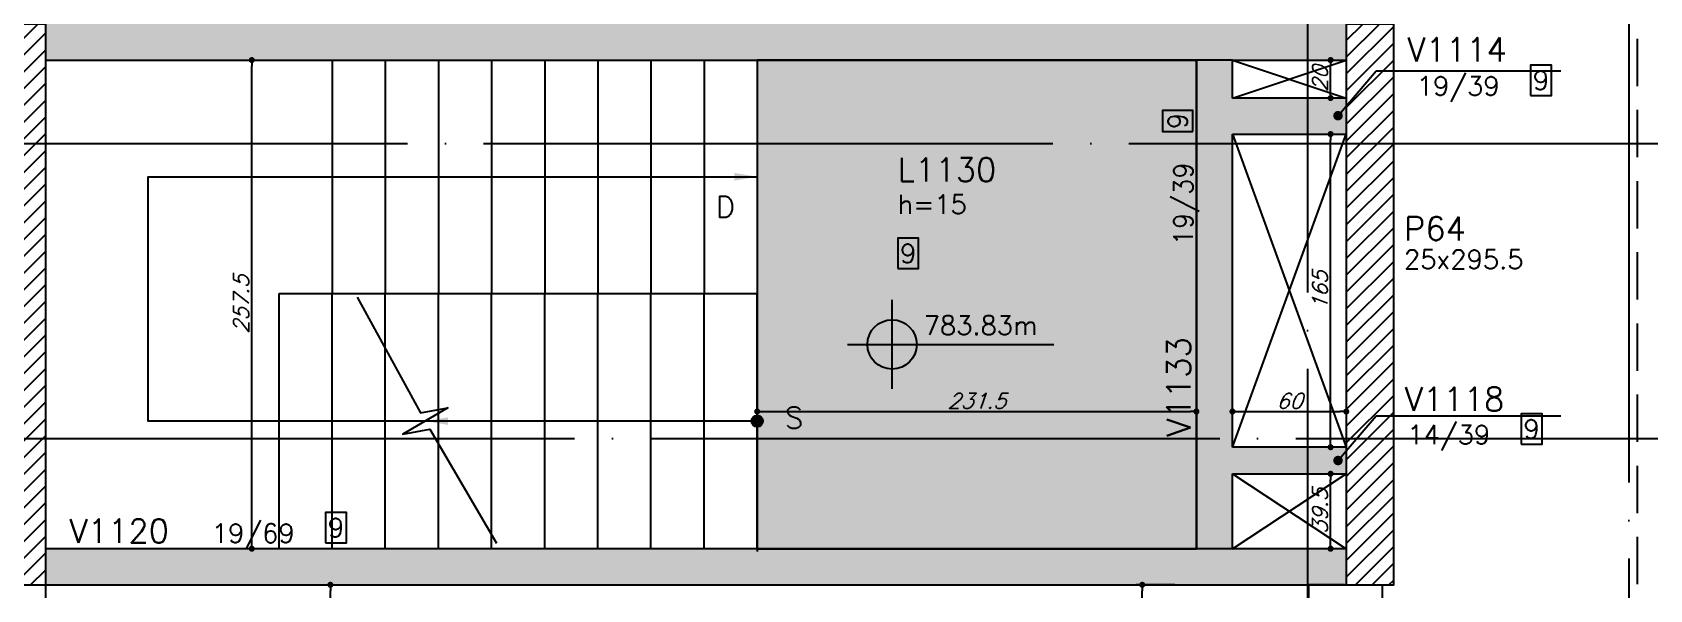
# Model space of a CAD drawing. Extents: x -4723 to 4922, y -2048 to 2452.
# Drawn here: x -1932 to -1079, y 124 to 418 of the extents above; entities that cross this region are included whole.
import ezdxf
from ezdxf import colors
from ezdxf.entities.mleader import LeaderData, LeaderLine
from ezdxf.enums import TextEntityAlignment as Align
from ezdxf.math import Vec2, Vec3

# ---------------------------------------------------------------- set-up
doc = ezdxf.new("R2010")
doc.units = 0
doc.header["$LTSCALE"] = 50
doc.header["$MEASUREMENT"] = 0
doc.linetypes.add('DASHED', pattern=[0.75, 0.5, -0.25])
doc.linetypes.add('EIXO', pattern=[6.8, 6, -0.4, 0, -0.4])
doc.layers.get('0').update_dxf_attribs({"linetype": 'CONTINUOUS'})
doc.layers.get('DEFPOINTS').update_dxf_attribs({"linetype": 'CONTINUOUS'})
for name, color, linetype in [('242', 3, 'CONTINUOUS'), ('F-AUX', 2, 'CONTINUOUS'), ('F-AUX-RED', 1, 'CONTINUOUS'), ('F-COTAS', 106, 'CONTINUOUS'), ('F-DESNIVEL-1', 254, 'CONTINUOUS'), ('F-EIXO', 12, 'EIXO'), ('F-ESCADAS', 2, 'CONTINUOUS'), ('F-LAJES', 3, 'CONTINUOUS'), ('F-LAJES-DIM', 2, 'CONTINUOUS'), ('F-LAJES-NOME', 4, 'CONTINUOUS'), ('F-LAJES-R', 254, 'CONTINUOUS'), ('F-NÍVEL-PLANTA', 2, 'CONTINUOUS'), ('F-PILARES-DIM', 172, 'CONTINUOUS'), ('F-PILARES-HACH', 174, 'CONTINUOUS'), ('F-PILARES-NOME', 170, 'CONTINUOUS'), ('F-PILARES-S', 170, 'CONTINUOUS'), ('F-TEXTO', 6, 'CONTINUOUS'), ('F-VIGAS', 3, 'CONTINUOUS'), ('F-VIGAS-DIM', 2, 'CONTINUOUS'), ('F-VIGAS-NOME', 4, 'CONTINUOUS'), ('F-VÃO', 1, 'CONTINUOUS')]:
    doc.layers.add(name, color=color, linetype=linetype)
doc.layers.add('F-DESNIVEL-2', color=7, linetype='CONTINUOUS', true_color=0xffd1e8)
doc.styles.add('5385-ARQ-PB-BAS-PLA-TER-TORRE-A-106-TXT$0$R60-75', font='simplex.shx', dxfattribs={"height": 0.1125})
doc.styles.add('CP-TEXT-INCL', font='simplex.shx', dxfattribs={"oblique": 20})
doc.styles.add('MCP', font='simplex.shx')
doc.styles.add('ROMANS', font='simplex.shx')
doc.styles.get("Standard").update_dxf_attribs({"font": 'simplex.shx'})
doc.dimstyles.new('CP-COTAS-50', dxfattribs={"dimscale": 0.64, "dimtxt": 12.5, "dimasz": 5, "dimexe": 5, "dimexo": 5, "dimgap": 2.5, "dimtad": 1, "dimdec": 1, "dimdsep": 46, "dimtxsty": 'CP-TEXT-INCL', "dimblk1": 'DOT', "dimblk2": 'DOT', "dimsah": 1, "dimcen": 9, "dimclrd": 256, "dimclre": 256, "dimclrt": 256, "dimadec": 0, "dimazin": 0, "dimtfac": 1, "dimtdec": 1, "dimtmove": 2, "dimatfit": 3, "dimldrblk": 'DOT', "dimfxl": 0, "dimtolj": 1, "dimarcsym": 0})

# ---------------------------------------------------------------- blocks, each defined once
blk = doc.blocks.new('*U5')
at = {"layer": 'F-LAJES-DIM', "color": 1}
blk.add_lwpolyline([(0, 0), (11, 0), (11, 16), (0, 16)], close=True, dxfattribs=at)
at = {"layer": 'F-LAJES-DIM', "style": 'MCP'}
blk.add_attdef('DIM', text='', height=10, dxfattribs=at).set_placement((5.5, 8), align=Align.MIDDLE_CENTER)
blk = doc.blocks.new('*U7')
at = {"layer": 'F-VIGAS-DIM', "color": 1}
blk.add_lwpolyline([(0, 0), (11, 0), (11, 16), (0, 16)], close=True, dxfattribs=at)
at = {"layer": 'F-VIGAS-DIM', "style": 'MCP'}
blk.add_attdef('DIM', text='', height=10, dxfattribs=at).set_placement((5.5, 8), align=Align.MIDDLE_CENTER)
blk = doc.blocks.new('Nível - Planta')
at = {"layer": 'F-NÍVEL-PLANTA'}
h = blk.add_hatch(color=71, dxfattribs=at)
h.paths.add_polyline_path([(0, 0), (0, 0.26, 0.414214), (-0.26, 0)])
h.paths.add_polyline_path([(0.26, 0), (0, 0), (0, -0.26, 0.414214)])
for p, q in [((0, -0.469), (0, 0.469)), ((-0.469, 0), (1.704, 0))]:
    blk.add_line(p, q, dxfattribs=at)
blk.add_circle((0, 0), 0.26, dxfattribs=at)
at = {"layer": 'F-TEXTO', "color": 3, "style": 'MCP'}
blk.add_attdef('NÍVEL', (0.333, 0.102), '', height=0.2, dxfattribs=at)
blk = doc.blocks.new('_DOT')
at = {"color": 0, "linetype": 'ByBlock'}
blk.add_line((-0.5, 0), (-1, 0), dxfattribs=at)
at = {"color": 0, "linetype": 'ByBlock', "const_width": 0.5}
blk.add_lwpolyline([(-0.25, 0, 1), (0.25, 0, 1)], format="xyb", close=True, dxfattribs=at)
blk = doc.blocks.new('*D25')
at = {"layer": 'DEFPOINTS', "color": 0, "linetype": 'Continuous', "transparency": 16777216}
for p in [(-1774.46, 127), (-1774.46, 127), (-1774.46, -265.5)]:
    blk.add_point(p, dxfattribs=at)
at = {"layer": 'F-COTAS', "linetype": 'Continuous', "lineweight": -2, "transparency": 16777216}
blk.add_line((-1774.46, -262.3), (-1774.46, 123.8), dxfattribs=at)
at = {"layer": 'F-COTAS', "linetype": 'Continuous', "lineweight": -2, "transparency": 16777216, "xscale": 3.2, "yscale": 3.2, "zscale": 3.2}
for p, rotation in [((-1774.46, 127), 90), ((-1774.46, -265.5), 270)]:
    blk.add_blockref('_DOT', p, dxfattribs=dict(at, rotation=rotation))
at = {"layer": 'F-COTAS', "linetype": 'Continuous', "transparency": 16777216, "insert": (-1780.06, -69.25), "char_height": 8, "attachment_point": 5, "rotation": 90, "style": 'CP-TEXT-INCL'}
blk.add_mtext('\\A1;392.5', dxfattribs=at)
blk = doc.blocks.new('*D26')
at = {"layer": 'DEFPOINTS', "color": 0, "linetype": 'Continuous', "transparency": 16777216}
for p in [(-1815.89, 403.5), (-1815.89, 403.5), (-1815.89, 146)]:
    blk.add_point(p, dxfattribs=at)
at = {"layer": 'F-COTAS', "linetype": 'Continuous', "lineweight": -2, "transparency": 16777216}
blk.add_line((-1815.89, 149.2), (-1815.89, 400.3), dxfattribs=at)
at = {"layer": 'F-COTAS', "linetype": 'Continuous', "lineweight": -2, "transparency": 16777216, "xscale": 3.2, "yscale": 3.2, "zscale": 3.2}
for p, rotation in [((-1815.89, 403.5), 90), ((-1815.89, 146), 270)]:
    blk.add_blockref('_DOT', p, dxfattribs=dict(at, rotation=rotation))
at = {"layer": 'F-COTAS', "linetype": 'Continuous', "transparency": 16777216, "insert": (-1821.49, 274.75), "char_height": 8, "attachment_point": 5, "rotation": 90, "style": 'CP-TEXT-INCL'}
blk.add_mtext('\\A1;257.5', dxfattribs=at)
blk = doc.blocks.new('*D32')
at = {"layer": 'DEFPOINTS', "color": 0, "linetype": 'Continuous', "transparency": 16777216}
for p in [(-1247.27, 185.5), (-1247.27, 185.5), (-1247.27, 146)]:
    blk.add_point(p, dxfattribs=at)
at = {"layer": 'F-COTAS', "linetype": 'Continuous', "lineweight": -2, "transparency": 16777216}
blk.add_line((-1247.27, 149.2), (-1247.27, 182.3), dxfattribs=at)
at = {"layer": 'F-COTAS', "linetype": 'Continuous', "lineweight": -2, "transparency": 16777216, "xscale": 3.2, "yscale": 3.2, "zscale": 3.2}
for p, rotation in [((-1247.27, 185.5), 90), ((-1247.27, 146), 270)]:
    blk.add_blockref('_DOT', p, dxfattribs=dict(at, rotation=rotation))
at = {"layer": 'F-COTAS', "linetype": 'Continuous', "transparency": 16777216, "insert": (-1252.87, 165.75), "char_height": 8, "attachment_point": 5, "rotation": 90, "style": 'CP-TEXT-INCL'}
blk.add_mtext('\\A1;39.5', dxfattribs=at)
blk = doc.blocks.new('*D33')
at = {"layer": 'DEFPOINTS', "color": 0, "linetype": 'Continuous', "transparency": 16777216}
for p in [(-1247.27, 364.5), (-1247.27, 364.5), (-1247.27, 199.5)]:
    blk.add_point(p, dxfattribs=at)
at = {"layer": 'F-COTAS', "linetype": 'Continuous', "lineweight": -2, "transparency": 16777216}
blk.add_line((-1247.27, 202.7), (-1247.27, 361.3), dxfattribs=at)
at = {"layer": 'F-COTAS', "linetype": 'Continuous', "lineweight": -2, "transparency": 16777216, "xscale": 3.2, "yscale": 3.2, "zscale": 3.2}
for p, rotation in [((-1247.27, 364.5), 90), ((-1247.27, 199.5), 270)]:
    blk.add_blockref('_DOT', p, dxfattribs=dict(at, rotation=rotation))
at = {"layer": 'F-COTAS', "linetype": 'Continuous', "transparency": 16777216, "insert": (-1252.87, 282), "char_height": 8, "attachment_point": 5, "rotation": 90, "style": 'CP-TEXT-INCL'}
blk.add_mtext('\\A1;165', dxfattribs=at)
blk = doc.blocks.new('*D34')
at = {"layer": 'DEFPOINTS', "color": 0, "linetype": 'Continuous', "transparency": 16777216}
for p in [(-1247.27, 403.5), (-1247.27, 403.5), (-1247.27, 383.5)]:
    blk.add_point(p, dxfattribs=at)
at = {"layer": 'F-COTAS', "linetype": 'Continuous', "lineweight": -2, "transparency": 16777216}
blk.add_line((-1247.27, 386.7), (-1247.27, 400.3), dxfattribs=at)
at = {"layer": 'F-COTAS', "linetype": 'Continuous', "lineweight": -2, "transparency": 16777216, "xscale": 3.2, "yscale": 3.2, "zscale": 3.2}
for p, rotation in [((-1247.27, 403.5), 90), ((-1247.27, 383.5), 270)]:
    blk.add_blockref('_DOT', p, dxfattribs=dict(at, rotation=rotation))
at = {"layer": 'F-COTAS', "linetype": 'Continuous', "transparency": 16777216, "insert": (-1252.87, 393.5), "char_height": 8, "attachment_point": 5, "rotation": 90, "style": 'CP-TEXT-INCL'}
blk.add_mtext('\\A1;20', dxfattribs=at)
blk = doc.blocks.new('*D113')
at = {"layer": 'DEFPOINTS', "color": 0, "linetype": 'Continuous', "transparency": 16777216}
for p in [(-1549.5, 218.31), (-1318, 218.31), (-1318, 218.31)]:
    blk.add_point(p, dxfattribs=at)
at = {"layer": 'F-COTAS', "linetype": 'Continuous', "lineweight": -2, "transparency": 16777216}
blk.add_line((-1546.3, 218.31), (-1321.2, 218.31), dxfattribs=at)
at = {"layer": 'F-COTAS', "linetype": 'Continuous', "lineweight": -2, "transparency": 16777216, "xscale": 3.2, "yscale": 3.2, "zscale": 3.2, "rotation": 180}
blk.add_blockref('_DOT', (-1549.5, 218.31), dxfattribs=at)
at = {"layer": 'F-COTAS', "linetype": 'Continuous', "lineweight": -2, "transparency": 16777216, "xscale": 3.2, "yscale": 3.2, "zscale": 3.2}
blk.add_blockref('_DOT', (-1318, 218.31), dxfattribs=at)
at = {"layer": 'F-COTAS', "linetype": 'Continuous', "transparency": 16777216, "insert": (-1433.75, 223.91), "char_height": 8, "attachment_point": 5, "style": 'CP-TEXT-INCL'}
blk.add_mtext('\\A1;231.5', dxfattribs=at)
blk = doc.blocks.new('*D114')
at = {"layer": 'DEFPOINTS', "color": 0, "linetype": 'Continuous', "transparency": 16777216}
for p in [(-1299, 218.31), (-1239, 218.31), (-1239, 218.31)]:
    blk.add_point(p, dxfattribs=at)
at = {"layer": 'F-COTAS', "linetype": 'Continuous', "lineweight": -2, "transparency": 16777216}
blk.add_line((-1295.8, 218.31), (-1242.2, 218.31), dxfattribs=at)
at = {"layer": 'F-COTAS', "linetype": 'Continuous', "lineweight": -2, "transparency": 16777216, "xscale": 3.2, "yscale": 3.2, "zscale": 3.2, "rotation": 180}
blk.add_blockref('_DOT', (-1299, 218.31), dxfattribs=at)
at = {"layer": 'F-COTAS', "linetype": 'Continuous', "lineweight": -2, "transparency": 16777216, "xscale": 3.2, "yscale": 3.2, "zscale": 3.2}
blk.add_blockref('_DOT', (-1239, 218.31), dxfattribs=at)
at = {"layer": 'F-COTAS', "linetype": 'Continuous', "transparency": 16777216, "insert": (-1269, 223.91), "char_height": 8, "attachment_point": 5, "style": 'CP-TEXT-INCL'}
blk.add_mtext('\\A1;60', dxfattribs=at)
blk = doc.blocks.new('*U174')
at = {"layer": 'F-EIXO'}
blk.add_line((0, 0), (7285, 0), dxfattribs=at)
at = {"layer": 'F-TEXTO', "style": 'ROMANS'}
blk.add_attdef('EIXO', text='', height=17.5, dxfattribs=at).set_placement((-28.2072, 0), align=Align.MIDDLE_CENTER)
blk = doc.blocks.new('*U180')
at = {"layer": 'F-EIXO'}
blk.add_line((0, 0), (0, -2655), dxfattribs=at)
at = {"layer": 'F-TEXTO', "style": 'ROMANS'}
blk.add_attdef('EIXO', text='', height=17.5, rotation=360, dxfattribs=at).set_placement((0, 28.21), align=Align.MIDDLE_CENTER)
blk = doc.blocks.new('*U181')
at = {"layer": 'F-EIXO'}
blk.add_line((0, 0), (7197, 0), dxfattribs=at)
at = {"layer": 'F-TEXTO', "style": 'ROMANS'}
blk.add_attdef('EIXO', text='', height=17.5, dxfattribs=at).set_placement((-28.2072, 0), align=Align.MIDDLE_CENTER)
blk = doc.blocks.new('*U179')
at = {"layer": 'F-EIXO'}
blk.add_line((0, 0), (0, -2755), dxfattribs=at)
at = {"layer": 'F-TEXTO', "style": 'ROMANS'}
blk.add_attdef('EIXO', text='', height=17.5, rotation=360, dxfattribs=at).set_placement((0, 28.2072), align=Align.MIDDLE_CENTER)
blk = doc.blocks.new('*D574')
at = {"layer": 'DEFPOINTS', "color": 0, "linetype": 'Continuous', "transparency": 16777216}
for p in [(-1346.55, 127), (-1326.22, 127), (-1220, -95.5)]:
    blk.add_point(p, dxfattribs=at)
at = {"layer": 'F-COTAS', "linetype": 'Continuous', "lineweight": -2, "transparency": 16777216}
for p, q in [((-1329.42, 127), (-1349.75, 127)), ((-1346.55, -92.3), (-1346.55, 123.8)), ((-1223.2, -95.5), (-1349.75, -95.5))]:
    blk.add_line(p, q, dxfattribs=at)
at = {"layer": 'F-COTAS', "linetype": 'Continuous', "lineweight": -2, "transparency": 16777216, "xscale": 3.2, "yscale": 3.2, "zscale": 3.2}
for p, rotation in [((-1346.55, 127), 90), ((-1346.55, -95.5), 270)]:
    blk.add_blockref('_DOT', p, dxfattribs=dict(at, rotation=rotation))
at = {"layer": 'F-COTAS', "linetype": 'Continuous', "transparency": 16777216, "insert": (-1352.15, 15.75), "char_height": 8, "attachment_point": 5, "rotation": 90, "style": 'CP-TEXT-INCL'}
blk.add_mtext('\\A1;222.5', dxfattribs=at)

msp = doc.modelspace()

# ---------------------------------------------------------------- hatches: boundary and pattern name
at = {"layer": 'F-AUX'}
h = msp.add_hatch(color=1, dxfattribs=at)
edge = h.paths.add_edge_path()
edge.add_arc((-1549.5, 213.25), 3, 0, 360)
at = {"layer": 'F-PILARES-HACH', "linetype": 'Continuous'}
h = msp.add_hatch(dxfattribs=at)
h.set_pattern_fill('ANSI31', color=256, scale=50, style=0)
h.paths.add_polyline_path([(-1949.5, 127), (-1924.5, 127), (-1924.5, 422.5), (-1949.5, 422.5)], flags=16)
h = msp.add_hatch(dxfattribs=at)
h.set_pattern_fill('ANSI31', color=256, scale=50, style=0)
h.paths.add_polyline_path([(-1239, 127), (-1214, 127), (-1214, 422.5), (-1239, 422.5)], flags=16)

# ---------------------------------------------------------------- linework, layer by layer
at = {"layer": '242', "linetype": 'Continuous'}
msp.add_line((-1226.5, 274.75), (-1226.5, 274.75), dxfattribs=at)
at = {"layer": 'F-AUX', "color": 1}
for points in [[(-1549.5, 213.25), (-1870.5, 213.25), (-1870.5, 342), (-1549.5, 342)], [(-1760.394, 278.595), (-1727.026, 217.565), (-1712.645, 220.191), (-1736.355, 206.309), (-1721.974, 208.935), (-1686.827, 148.912)]]:
    msp.add_lwpolyline(points, dxfattribs=at)
msp.add_circle((-1549.5, 213.25), 3, dxfattribs=at)
for points in [[(-1561.5, 340), (-1549.5, 342), (-1561.5, 344)], [(-1712.5, 215.25), (-1724.5, 213.25), (-1712.5, 211.25)]]:
    msp.add_solid(points, dxfattribs=at)
at = {"layer": 'F-AUX-RED', "color": 4, "linetype": 'DASHED'}
msp.add_lwpolyline([(-1949.294, 539.758), (-1135.673, 539.758, -0.4142136), (-1085.673, 489.758), (-1085.673, 95.469, -0.4142136), (-1135.673, 45.469), (-1949.294, 45.469, -0.4142136), (-1999.294, 95.469), (-1999.294, 489.758, -0.4142136)], format="xyb", close=True, dxfattribs=at)
at = {"layer": 'F-DESNIVEL-1', "linetype": 'Continuous'}
for points in [[(-1549.5, 403.5), (-1549.5, 146), (-1318, 146)], [(-1549.5, 403.5), (-1318, 146), (-1549.5, 403.5)], [(-1549.5, 403.5), (-1318, 146), (-1318, 192.5)], [(-1549.5, 403.5), (-1318, 192.5), (-1549.5, 403.5)], [(-1549.5, 403.5), (-1318, 192.5), (-1318, 374)], [(-1549.5, 403.5), (-1318, 374), (-1549.5, 403.5)], [(-1549.5, 403.5), (-1318, 374), (-1318, 403.5)], [(-1549.5, 403.5), (-1318, 403.5), (-1549.5, 403.5)], [(-1299, 374), (-1299, 403.5), (-1318, 403.5)], [(-1299, 374), (-1318, 403.5), (-1318, 374)], [(-1299, 364.5), (-1239.1, 364.5), (-1239.1, 383.5)], [(-1299, 364.5), (-1239.1, 383.5), (-1299, 383.5)], [(-1299, 364.5), (-1299, 383.5), (-1299, 364.5)], [(-1299, 192.5), (-1299, 374), (-1318, 374)], [(-1299, 192.5), (-1318, 374), (-1318, 192.5)], [(-1299, 374), (-1318, 374), (-1299, 374)], [(-1299, 185.5), (-1239.1, 185.5), (-1239.1, 199.5)], [(-1299, 185.5), (-1239.1, 199.5), (-1299, 199.5)], [(-1299, 185.5), (-1299, 199.5), (-1299, 185.5)], [(-1299, 146), (-1299, 192.5), (-1318, 192.5)], [(-1299, 146), (-1318, 192.5), (-1318, 146)], [(-1299, 192.5), (-1318, 192.5), (-1299, 192.5)], [(-1308.5, 127), (-1308.5, 146), (-1924.4, 146)], [(-1308.5, 127), (-1924.4, 146), (-1924.4, 127)], [(-1299, 146), (-1318, 146), (-1299, 146)], [(-1308.5, 127), (-1239.1, 127), (-1239.1, 146)], [(-1308.5, 127), (-1239.1, 146), (-1308.5, 146)], [(-1308.5, 127), (-1308.5, 146), (-1308.5, 127)], [(-1308.5, 127), (-1924.4, 127), (-1308.5, 127)]]:
    msp.add_solid(points, dxfattribs=at)
at = {"layer": 'F-DESNIVEL-2', "linetype": 'Continuous'}
for points in [[(-1308.5, 403.5), (-1308.5, 422.5), (-1924.4, 422.5)], [(-1308.5, 403.5), (-1924.4, 422.5), (-1924.4, 403.5)], [(-1308.5, 403.5), (-1239.1, 403.5), (-1239.1, 422.5)], [(-1308.5, 403.5), (-1239.1, 422.5), (-1308.5, 422.5)], [(-1308.5, 403.5), (-1308.5, 422.5), (-1308.5, 403.5)], [(-1308.5, 403.5), (-1924.4, 403.5), (-1308.5, 403.5)]]:
    msp.add_solid(points, dxfattribs=at)
at = {"layer": 'F-ESCADAS', "linetype": 'Continuous'}
for points in [[(-1773.5, 403.5), (-1773.5, 280.5)], [(-1745.5, 403.5), (-1745.5, 280.5)], [(-1717.5, 403.5), (-1717.5, 280.5)], [(-1689.5, 403.5), (-1689.5, 280.5)], [(-1661.5, 403.5), (-1661.5, 280.5)], [(-1633.5, 403.5), (-1633.5, 280.5)], [(-1605.5, 403.5), (-1605.5, 280.5)], [(-1577.5, 403.5), (-1577.5, 280.5)], [(-1549.5, 403.5), (-1549.5, 280.5)], [(-1801.5, 146), (-1801.5, 280.5)], [(-1801.5, 280.5), (-1549.5, 280.5)], [(-1773.5, 146), (-1773.5, 280.5)], [(-1745.5, 146), (-1745.5, 280.5)], [(-1717.5, 146), (-1717.5, 280.5)], [(-1689.5, 146), (-1689.5, 280.5)], [(-1661.5, 146), (-1661.5, 280.5)], [(-1633.5, 146), (-1633.5, 280.5)], [(-1605.5, 146), (-1605.5, 280.5)], [(-1577.5, 146), (-1577.5, 280.5)], [(-1549.5, 146), (-1549.5, 280.5)]]:
    msp.add_lwpolyline(points, dxfattribs=at)
at = {"layer": 'F-LAJES', "linetype": 'Continuous'}
msp.add_line((-1549.5, 403.5), (-1549.5, 144.47), dxfattribs=at)
msp.add_line((-1549.5, 403.5), (-1549.5, 144.47), dxfattribs=at)
msp.add_line((-1549.5, 403.5), (-1549.5, 144.47), dxfattribs=at)
at = {"layer": 'F-LAJES-R', "linetype": 'Continuous'}
msp.add_lwpolyline([(-1318, 403.5), (-1549.5, 403.5), (-1549.5, 146), (-1318, 146), (-1318, 192.5), (-1318, 374), (-1318, 403.5)], dxfattribs=at)
at = {"layer": 'F-PILARES-S', "linetype": 'Continuous'}
for points in [[(-1949.5, 127), (-1924.5, 127), (-1924.5, 422.5), (-1949.5, 422.5), (-1949.5, 127)], [(-1239, 127), (-1214, 127), (-1214, 422.5), (-1239, 422.5), (-1239, 127)]]:
    msp.add_lwpolyline(points, dxfattribs=at)
at = {"layer": 'F-VIGAS'}
for points in [[(-1924.5, 403.5), (-1318, 403.5)], [(-1318, 403.5), (-1318, 374)], [(-1299, 403.5), (-1318, 403.5)], [(-1299, 403.5), (-1239, 403.5)], [(-1299, 383.5), (-1299, 403.5)], [(-1239, 383.5), (-1299, 383.5)], [(-1318, 374), (-1318, 192.5)], [(-1299, 199.5), (-1299, 364.5)], [(-1299, 364.5), (-1239, 364.5)], [(-1239, 199.5), (-1299, 199.5)], [(-1318, 192.5), (-1318, 146)], [(-1299, 146), (-1299, 185.5)], [(-1299, 185.5), (-1239, 185.5)], [(-1318, 146), (-1924.5, 146)], [(-1299, 146), (-1318, 146)], [(-1239, 146), (-1299, 146)], [(-1924.5, -265.5), (-1924.5, 127)], [(-1924.5, 127), (-1308.5, 127)], [(-1308.5, 127), (-1239, 127)], [(-1259, 127), (-1259, -171.5)], [(-1240, 127), (-1259, 127)], [(-1220, -76.5), (-1220, 127)]]:
    msp.add_lwpolyline(points, dxfattribs=at)
at = {"layer": 'F-VÃO'}
for p, q in [((-1299, 383.5), (-1239, 403.5)), ((-1299, 403.5), (-1239, 383.5)), ((-1299, 199.5), (-1239, 364.5)), ((-1299, 364.5), (-1239, 199.5)), ((-1299, 146), (-1239, 185.5)), ((-1299, 185.5), (-1239, 146))]:
    msp.add_line(p, q, dxfattribs=at)

# ---------------------------------------------------------------- block references
at = {"layer": 'F-EIXO', "linetype": 'Continuous'}
for name, p in [('*U179', (-1259.5, 1941.357)), ('*U180', (-1090, 1841.357)), ('*U174', (-3734.274, 359.5)), ('*U181', (-3646.32, 204))]:
    msp.add_blockref(name, p, dxfattribs=at)
at = {"layer": 'F-LAJES-DIM', "linetype": 'Continuous'}
msp.add_blockref('*U5', (-1475.444, 293.583), dxfattribs=at).add_auto_attribs({'DIM': '9'})
at = {"layer": 'F-NÍVEL-PLANTA', "linetype": 'Continuous', "xscale": 50, "yscale": 50, "zscale": 50}
msp.add_blockref('Nível - Planta', (-1478.412, 253.643), dxfattribs=at).add_auto_attribs({'NÍVEL': '783.83m'})
at = {"layer": 'F-VIGAS-DIM', "linetype": 'Continuous'}
for p in [(-1141.876, 384.815), (-1146.842, 201.13), (-1777, 149.125)]:
    msp.add_blockref('*U7', p, dxfattribs=at).add_auto_attribs({'DIM': '9'})
at = {"layer": 'F-VIGAS-DIM', "linetype": 'Continuous', "rotation": 90}
msp.add_blockref('*U7', (-1319.854, 365.9), dxfattribs=at).add_auto_attribs({'DIM': '9'})

# ---------------------------------------------------------------- texts
at = {"layer": 'F-AUX', "char_height": 11.25, "width": 61.37962, "style": '5385-ARQ-PB-BAS-PLA-TER-TORRE-A-106-TXT$0$R60-75'}
for s, insert, attachment_point in [('D', (-1561.248, 331.751), 3), ('S', (-1534.928, 220.634), 1)]:
    msp.add_mtext(s, dxfattribs=dict(at, insert=insert, attachment_point=attachment_point))
at = {"layer": 'F-LAJES-DIM', "linetype": 'Continuous', "style": 'MCP'}
msp.add_text('h=15', height=10, dxfattribs=at).set_placement((-1475.444, 322.483))
at = {"layer": 'F-LAJES-NOME', "linetype": 'Continuous', "style": 'MCP'}
msp.add_text('L1130', height=12.5, dxfattribs=at).set_placement((-1475.444, 339.483))
at = {"layer": 'F-PILARES-DIM', "linetype": 'Continuous', "style": 'MCP'}
msp.add_text('25x295.5', height=10, dxfattribs=at).set_placement((-1208.589, 293.479))
at = {"layer": 'F-PILARES-NOME', "linetype": 'Continuous', "style": 'MCP'}
msp.add_text('P64', height=12.5, dxfattribs=at).set_placement((-1208.589, 308.479))
at = {"layer": 'F-VIGAS-DIM', "linetype": 'Continuous', "style": 'MCP'}
for s, p in [('19/39', (-1201.876, 384.815)), ('14/39', (-1206.842, 201.13)), ('19/69', (-1837, 149.125))]:
    msp.add_text(s, height=10, dxfattribs=at).set_placement(p)
msp.add_text('19/39', height=10, rotation=90, dxfattribs=at).set_placement((-1319.854, 305.9))
at = {"layer": 'F-VIGAS-NOME', "linetype": 'Continuous', "style": 'MCP'}
for s, p in [('V1114', (-1206.836, 402.811)), ('V1118', (-1208.184, 218.607)), ('V1120', (-1912, 149.125))]:
    msp.add_text(s, height=12.5, dxfattribs=at).set_placement(p)
msp.add_text('V1133', height=12.5, rotation=90, dxfattribs=at).set_placement((-1321.125, 205))

# ---------------------------------------------------------------- dimensions: what is measured, and where the dimension line sits
at = {"layer": 'F-COTAS', "linetype": 'Continuous'}
for base, p1, p2, angle, picture, middle in [((-1815.89, 403.5), (-1815.89, 146), (-1815.89, 403.5), 270, '*D26', (-1821.49, 274.75)), ((-1247.269, 403.5), (-1247.269, 383.5), (-1247.269, 403.5), 270, '*D34', (-1252.869, 393.5)), ((-1247.269, 364.5), (-1247.269, 199.5), (-1247.269, 364.5), 270, '*D33', (-1252.869, 282)), ((-1318, 218.308), (-1549.5, 218.308), (-1318, 218.308), 180, '*D113', (-1433.75, 223.908)), ((-1239, 218.308), (-1299, 218.308), (-1239, 218.308), 180, '*D114', (-1269, 223.908)), ((-1247.269, 185.5), (-1247.269, 146), (-1247.269, 185.5), 270, '*D32', (-1252.869, 165.75)), ((-1774.456, 127), (-1774.456, -265.5), (-1774.456, 127), 270, '*D25', (-1780.056, -69.25))]:
    dim = msp.add_linear_dim(base=base, p1=p1, p2=p2, angle=angle, dimstyle='CP-COTAS-50', dxfattribs=at)
    dim.commit()
    dim.dimension.update_dxf_attribs({"geometry": picture, "text_midpoint": middle})
dim = msp.add_linear_dim(base=(-1346.547, 127), p1=(-1220, -95.5), p2=(-1326.223, 127), angle=90, dimstyle='CP-COTAS-50', override={"dimfxl": 7.5}, dxfattribs=at)
dim.commit()
dim.dimension.update_dxf_attribs({"geometry": '*D574', "text_midpoint": (-1352.147, 15.75)})

# ---------------------------------------------------------------- leaders
at = {"layer": 'F-AUX-RED', "linetype": 'Continuous'}
ml = msp.add_multileader_mtext('Standard', dxfattribs=at)
ml.set_content('', color=256)
ml.set_leader_properties()
ml.set_arrow_properties(name='DOT')
ml.build(insert=Vec2(0, 0))
ml.multileader.update_dxf_attribs({"text_right_attachment_type": 6, "dogleg_length": 0.36, "arrow_head_size": 5})
ctx = ml.context
ctx.base_point, ctx.char_height, ctx.arrow_head_size, ctx.landing_gap_size, ctx.plane_origin = Vec3(-1125.869, 397.743), 5, 5, 0.09, Vec3(-1243.37, 374.188)
ctx.right_attachment = 6
notes = []
notes.append((ctx, [(0, (1, 1, 0), (-1223.302, 397.743), (1, 0), 97.433, [(0, [(-1243.37, 374.188)], 0, [])])]))
ctx.mtext.insert, ctx.mtext.flow_direction = Vec3(-1125.779, 400.243), 5
ml = msp.add_multileader_mtext('Standard', dxfattribs=at)
ml.set_content('', color=256)
ml.set_leader_properties()
ml.set_arrow_properties(name='DOT')
ml.build(insert=Vec2(0, 0))
ml.multileader.update_dxf_attribs({"text_right_attachment_type": 6, "dogleg_length": 0.36, "arrow_head_size": 5})
ctx = ml.context
ctx.base_point, ctx.char_height, ctx.arrow_head_size, ctx.landing_gap_size, ctx.plane_origin = Vec3(-1125.869, 216.036), 5, 5, 0.09, Vec3(-1243.37, 192.48)
ctx.right_attachment = 6
notes.append((ctx, [(0, (1, 1, 0), (-1223.302, 216.036), (1, 0), 97.433, [(0, [(-1243.37, 192.48)], 0, [])])]))
ctx.mtext.insert, ctx.mtext.flow_direction = Vec3(-1125.779, 218.536), 5
for ctx, leaders in notes:
    for number, flags, end, landing, length, lines in leaders:
        leader = LeaderData()
        leader.index, (leader.has_last_leader_line, leader.has_dogleg_vector, leader.attachment_direction) = number, flags
        leader.last_leader_point, leader.dogleg_vector, leader.dogleg_length = Vec3(end), Vec3(landing), length
        for number, points, colour, breaks in lines:
            line = LeaderLine()
            line.index, line.vertices, line.color, line.breaks = number, Vec3.list(points), colors.encode_raw_color(colour), breaks
            leader.lines.append(line)
        ctx.leaders.append(leader)

doc.saveas('drawing.dxf')
